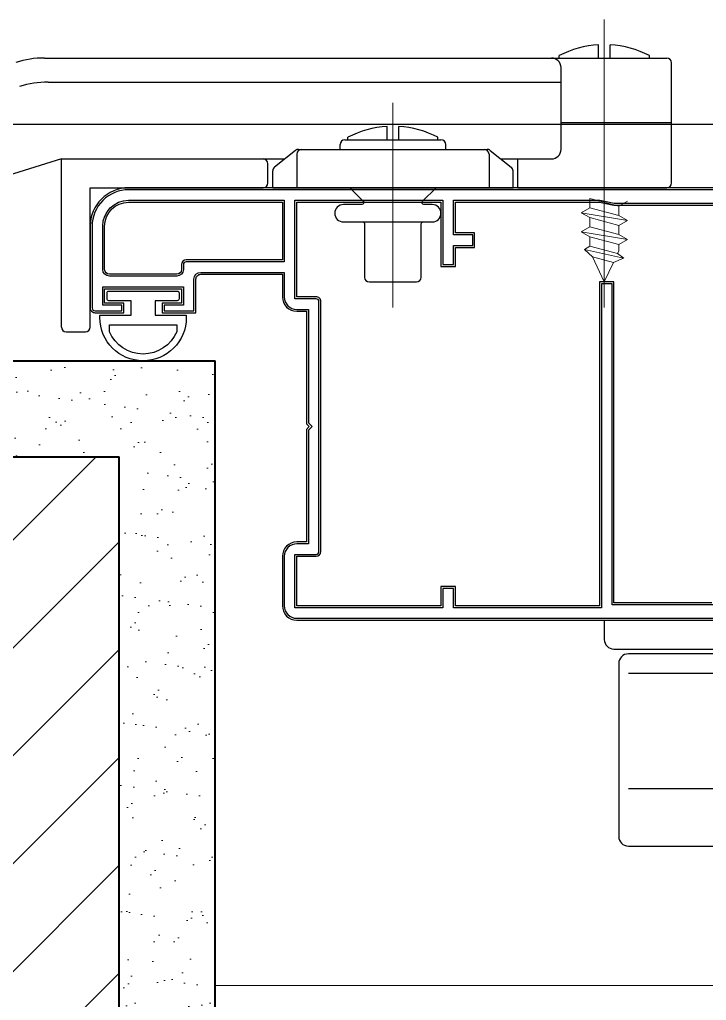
# Model space of a CAD drawing. Header units: millimetres. Extents: x 1251.1 to 1334.1, y 1577.6 to 1641.3.
# Drawn here: x 1304.0582 to 1304.1297, y 1610.6601 to 1610.7621 of the extents above; entities that cross this region are included whole.
import ezdxf

# ---------------------------------------------------------------- set-up
doc = ezdxf.new("R2010")
doc.units = ezdxf.units.MM
doc.linetypes.add('ACAD_ISO02W100', pattern=[15, 12, -3])
doc.layers.add('MONTANTI sezioni - windows structure section', color=2, linetype='Continuous')
doc.layers.add('MURATURA', color=140, linetype='Continuous')
for name, color, linetype, lineweight in [('MURATURA sezioni - section wall', 7, 'Continuous', 40), ('PROIEZIONI finissime - fine lines', 251, 'Continuous', 9), ('TRATTEGGIO - hatch', 252, 'Continuous', 20)]:
    doc.layers.add(name, color=color, linetype=linetype, lineweight=lineweight)

msp = doc.modelspace()

# ---------------------------------------------------------------- hatches: boundary and pattern name
at = {"layer": 'TRATTEGGIO - hatch'}
h = msp.add_hatch(dxfattribs=at)
h.set_pattern_fill('AR-SAND', color=256, scale=9.99999999999999e-05, style=0)
h.set_pattern_definition([(142.5, (1310.931133849907, 1610.7522913584), (0.0001600031295984044, 0.004894132373293419), [0, -0.003860799999999998, 0, -0.004317999999999997, 0, -0.004127499999999997]), (172.5, (1310.931133849907, 1610.7522913584), (-0.004495232831380022, 0.007168251005683537), [0, -0.002082799999999999, 0, -0.003479799999999997, 0, -0.001333499999999999]), (212.5, (1310.934258049907, 1610.7522913584), (-0.007909923702414572, 1.43718467854569e-05), [0, -0.001269999999999995, 0, -0.004571999999999983, 0, -0.005968999999999978]), (222.5, (1310.934258049907, 1610.7522913584), (-0.007635564524722966, 0.00222929323257216), [0, -0.0006349999999999995, 0, -0.002997199999999997, 0, -0.003428999999999997])])
h.paths.add_polyline_path([(1304.068590323472, 1610.60662800721), (1304.078590323472, 1610.60662800721), (1304.078590323472, 1610.72662800721), (1304.035090323472, 1610.72662800721), (1304.034090323472, 1610.72162800721), (1304.034090323472, 1610.71662800721), (1304.068590323472, 1610.71662800721)])
h.paths.add_polyline_path([(1303.985590323472, 1610.72662800721), (1303.985590323472, 1610.71662800721), (1304.018090323472, 1610.71662800721), (1304.018090323472, 1610.72162800721), (1304.017090323472, 1610.72662800721), (1304.011090323472, 1610.72662800721)])
h = msp.add_hatch(dxfattribs=at)
h.set_pattern_fill('ANSI31', color=256, scale=0.0025, style=0)
h.set_pattern_definition([(45, (871.5331042500662, 831.5905522722998), (-0.005612660075668221, 0.005612660075668221), [])])
h.paths.add_polyline_path([(1303.985590323472, 1610.474271353462), (1304.015203121813, 1610.474271353462), (1304.023590323472, 1610.528635853954), (1304.052465295812, 1610.528635853954, -0.1952256424290443), (1304.051809140599, 1610.529003704944), (1304.035809140599, 1610.549024337012, -0.1701742515066235), (1304.035590323472, 1610.549648639278), (1304.035590323472, 1610.595659287759, -0.4142135623730951), (1304.036590323472, 1610.596659287759), (1304.052590323472, 1610.596659287759), (1304.052590323472, 1610.60562800721, -0.4142135623730284), (1304.053590323472, 1610.60662800721), (1304.068590323472, 1610.60662800721), (1304.068590323472, 1610.71662800721), (1304.034090323472, 1610.71662800721), (1304.034090323472, 1610.70662800721), (1304.032390323472, 1610.70662800721), (1304.032390323472, 1610.69412800721), (1304.036690323472, 1610.70312800721), (1304.038390323472, 1610.70312800721), (1304.034090323472, 1610.69412800721), (1304.034090323472, 1610.68512800721), (1304.032390323472, 1610.68512800721), (1304.032390323472, 1610.68212800721), (1304.034090323472, 1610.68212800721), (1304.034090323472, 1610.680961340543), (1304.032690323472, 1610.67812800721), (1304.032390323472, 1610.67812800721), (1304.032390323472, 1610.67512800721), (1304.035390323472, 1610.68012800721), (1304.037090323472, 1610.68012800721), (1304.034090323472, 1610.67512800721), (1304.034090323472, 1610.67112800721), (1304.032390323472, 1610.67112800721), (1304.032390323472, 1610.66812800721), (1304.034090323472, 1610.66812800721), (1304.034090323472, 1610.666961340543), (1304.032690323472, 1610.66412800721), (1304.032090323472, 1610.66412800721), (1304.032090323472, 1610.66392800721), (1304.030890323472, 1610.663339599587), (1304.030890323472, 1610.662939599587), (1304.032090323472, 1610.66192800721), (1304.032090323472, 1610.66177800721), (1304.026090323472, 1610.662835969094), (1304.026090323472, 1610.661685969094), (1304.021290323472, 1610.662532338602), (1304.021290323472, 1610.662732338602), (1304.020090323472, 1610.663743930979), (1304.020090323472, 1610.66412800721), (1304.018090323472, 1610.66412800721), (1304.018090323472, 1610.66812800721), (1304.015090323472, 1610.67312800721), (1304.016790323472, 1610.67312800721), (1304.019790323472, 1610.66812800721), (1304.019790323472, 1610.67112800721), (1304.019490323472, 1610.67112800721), (1304.018090323472, 1610.673961340543), (1304.018090323472, 1610.67512800721), (1304.019790323472, 1610.67512800721), (1304.019790323472, 1610.67812800721), (1304.018090323472, 1610.67812800721), (1304.018090323472, 1610.68212800721), (1304.019790323472, 1610.68212800721), (1304.019790323472, 1610.68512800721), (1304.018090323472, 1610.68512800721), (1304.018090323472, 1610.69412800721), (1304.013790323472, 1610.70312800721), (1304.015490323472, 1610.70312800721), (1304.019790323472, 1610.69412800721), (1304.019790323472, 1610.70662800721), (1304.018090323472, 1610.70662800721), (1304.018090323472, 1610.71662800721), (1303.985590323472, 1610.71662800721)])

# ---------------------------------------------------------------- linework, layer by layer
at = {"layer": 'MONTANTI sezioni - windows structure section'}
for p, q in [((1304.118490323472, 1610.75812800721), (1304.118490323472, 1610.759510344859)), ((1304.119690323472, 1610.75812800721), (1304.119690323472, 1610.759510344859)), ((1304.060826295442, 1610.75812800721), (1304.125590323472, 1610.75812800721)), ((1304.114398228626, 1610.758199410856), (1304.114398228626, 1610.758384731008)), ((1304.123782418319, 1610.758199410856), (1304.123782418319, 1610.758384731008)), ((1304.114590323472, 1610.74862800721), (1304.114590323472, 1610.75712800721)), ((1304.126090323472, 1610.74512800721), (1304.126090323472, 1610.75762800721)), ((1304.061204986783, 1610.75562800721), (1304.114590323472, 1610.75562800721)), ((1304.096490323472, 1610.74962800721), (1304.096490323472, 1610.751010344859)), ((1304.097690323472, 1610.74962800721), (1304.097690323472, 1610.751010344859)), ((1304.126090323472, 1610.75137800721), (1304.114590323472, 1610.75137800721)), ((1304.092398228626, 1610.749699410856), (1304.092398228626, 1610.749884731008)), ((1304.092398228626, 1610.749699410856), (1304.092398228626, 1610.749884731008)), ((1304.101782418319, 1610.749699410856), (1304.101782418319, 1610.749884731008)), ((1304.091590323472, 1610.74862800721), (1304.091590323472, 1610.74912800721)), ((1304.091590323472, 1610.74862800721), (1304.091590323472, 1610.74912800721)), ((1304.092090323472, 1610.74962800721), (1304.102090323472, 1610.74962800721)), ((1304.102590323472, 1610.74862800721), (1304.102590323472, 1610.74912800721)), ((1304.086953366478, 1610.748518441615), (1304.084777975948, 1610.746778129191)), ((1304.086953366478, 1610.748518441615), (1304.084777975948, 1610.746778129191)), ((1304.087090323472, 1610.74812800721), (1304.087090323472, 1610.74462800721)), ((1304.087090323472, 1610.74812800721), (1304.087090323472, 1610.74462800721)), ((1304.087265714002, 1610.74862800721), (1304.106914932942, 1610.74862800721)), ((1304.107090323472, 1610.74812800721), (1304.107090323472, 1610.74462800721)), ((1304.107227280466, 1610.748518441615), (1304.109402670996, 1610.746778129191)), ((1304.062590323472, 1610.74762800721), (1304.035771953982, 1610.739312499271)), ((1304.062590323472, 1610.74762800721), (1304.085840323472, 1610.74762800721)), ((1304.062590323472, 1610.73012800721), (1304.062590323472, 1610.74762800721)), ((1304.084090323472, 1610.74512800721), (1304.084090323472, 1610.74712800721)), ((1304.084090323472, 1610.74512800721), (1304.084090323472, 1610.74712800721)), ((1304.108340323472, 1610.74762800721), (1304.113590323472, 1610.74762800721)), ((1304.110090323472, 1610.74462800721), (1304.110090323472, 1610.74762800721)), ((1304.084590323472, 1610.74462800721), (1304.084590323472, 1610.746387694786)), ((1304.084590323472, 1610.74462800721), (1304.084590323472, 1610.746387694786)), ((1304.109590323472, 1610.74462800721), (1304.109590323472, 1610.746387694786)), ((1304.065590323472, 1610.74462800721), (1304.083590323472, 1610.74462800721)), ((1304.065590323472, 1610.73012800721), (1304.065590323472, 1610.74462800721)), ((1304.084590323472, 1610.74462800721), (1304.109590323472, 1610.74462800721)), ((1304.110090323472, 1610.74462800721), (1304.125590323472, 1610.74462800721)), ((1304.093940323472, 1610.74107800721), (1304.100240323472, 1610.74107800721)), ((1304.063090323472, 1610.72962800721), (1304.065090323472, 1610.72962800721)), ((1304.063090323472, 1610.72962800721), (1304.065090323472, 1610.72962800721)), ((1304.032090323472, 1610.72662800721), (1304.078590323472, 1610.72662800721)), ((1304.078590323472, 1610.66162800721), (1304.078590323472, 1610.72662800721)), ((1304.034090323472, 1610.71662800721), (1304.068590323472, 1610.71662800721)), ((1304.068590323472, 1610.66162800721), (1304.068590323472, 1610.71662800721)), ((1304.121590323472, 1610.69412800721), (1304.134590323472, 1610.69412800721)), ((1304.121590323472, 1610.68212800721), (1304.134590323472, 1610.68212800721))]:
    msp.add_line(p, q, dxfattribs=at)
for points in [[(1304.135390323472, 1610.74462800721), (1304.069590323472, 1610.74462800721, 0.4142135623730951), (1304.065590323472, 1610.74062800721), (1304.065590323472, 1610.73212800721, 0.4142135623730951), (1304.066090323472, 1610.73162800721), (1304.069090323472, 1610.73162800721), (1304.069090323472, 1610.73262800721), (1304.067090323472, 1610.73262800721), (1304.067090323472, 1610.73412800721), (1304.075090323472, 1610.73412800721), (1304.075090323472, 1610.73262800721), (1304.073090323472, 1610.73262800721), (1304.073090323472, 1610.73162800721), (1304.076590323472, 1610.73162800721), (1304.076590323472, 1610.73512800721, -0.4142135623730951), (1304.077090323472, 1610.73562800721), (1304.085590323472, 1610.73562800721), (1304.085590323472, 1610.73327800721, 0.4142135623730951), (1304.087090323472, 1610.73177800721), (1304.088090323472, 1610.73177800721), (1304.088090323472, 1610.72007800721), (1304.088390323472, 1610.71977800721), (1304.088090323472, 1610.71947800721), (1304.088090323472, 1610.70777800721), (1304.087090323472, 1610.70777800721, 0.4142135623730951), (1304.085590323472, 1610.70627800721), (1304.085590323472, 1610.70112800721, 0.4142135623730951), (1304.087090323472, 1610.69962800721), (1304.140090323472, 1610.69962800721)], [(1304.135390323472, 1610.74442800721), (1304.069590323472, 1610.74442800721, 0.4142135623730968), (1304.065790323472, 1610.74062800721), (1304.065790323472, 1610.73212800721, 0.4142135623731173), (1304.066090323472, 1610.73182800721), (1304.068890323472, 1610.73182800721), (1304.068890323472, 1610.73242800721), (1304.066890323472, 1610.73242800721), (1304.066890323472, 1610.73432800721), (1304.075290323472, 1610.73432800721), (1304.075290323472, 1610.73242800721), (1304.073290323472, 1610.73242800721), (1304.073290323472, 1610.73182800721), (1304.076390323472, 1610.73182800721), (1304.076390323472, 1610.73512800721, -0.4142135623730856), (1304.077090323472, 1610.73582800721), (1304.085790323472, 1610.73582800721), (1304.085790323472, 1610.73327800721, 0.4142135623731002), (1304.087090323472, 1610.73197800721), (1304.088290323472, 1610.73197800721), (1304.088290323472, 1610.720160849922), (1304.088673166184, 1610.71977800721), (1304.088290323472, 1610.719395164497), (1304.088290323472, 1610.70757800721), (1304.087090323472, 1610.70757800721, 0.4142135623731002), (1304.085790323472, 1610.70627800721), (1304.085790323472, 1610.70112800721, 0.4142135623731002), (1304.087090323472, 1610.69982800721), (1304.139890323472, 1610.69982800721)], [(1304.130490323472, 1610.70122800721), (1304.119890323472, 1610.70122800721), (1304.119890323472, 1610.73462800721), (1304.118790323472, 1610.73462800721), (1304.118790323472, 1610.70092800721), (1304.103390323472, 1610.70092800721), (1304.103390323472, 1610.70292800721), (1304.102290323472, 1610.70292800721), (1304.102290323472, 1610.70092800721), (1304.086890323472, 1610.70092800721), (1304.086890323472, 1610.70647800721), (1304.089090323472, 1610.70647800721, 0.4142135623731173), (1304.089390323472, 1610.70677800721), (1304.089390323472, 1610.73277800721, 0.4142135623731173), (1304.089090323472, 1610.73307800721), (1304.086890323472, 1610.73307800721), (1304.086890323472, 1610.74332800721), (1304.102290323472, 1610.74332800721), (1304.102290323472, 1610.73662800721), (1304.103390323472, 1610.73662800721), (1304.103390323472, 1610.73862800721), (1304.105390323472, 1610.73862800721), (1304.105390323472, 1610.73972800721), (1304.103390323472, 1610.73972800721), (1304.103390323472, 1610.74332800721), (1304.118610127375, 1610.74332800721), (1304.120110127375, 1610.74302800721), (1304.135390323472, 1610.74302800721, -0.3539972922353391)], [(1304.130290323472, 1610.70142800721), (1304.120090323472, 1610.70142800721), (1304.120090323472, 1610.73482800721), (1304.118590323472, 1610.73482800721), (1304.118590323472, 1610.70112800721), (1304.103590323472, 1610.70112800721), (1304.103590323472, 1610.70312800721), (1304.102090323472, 1610.70312800721), (1304.102090323472, 1610.70112800721), (1304.087090323472, 1610.70112800721), (1304.087090323472, 1610.70627800721), (1304.089090323472, 1610.70627800721, 0.4142135623730951), (1304.089590323472, 1610.70677800721), (1304.089590323472, 1610.73277800721, 0.4142135623730951), (1304.089090323472, 1610.73327800721), (1304.087090323472, 1610.73327800721), (1304.087090323472, 1610.74312800721), (1304.102090323472, 1610.74312800721), (1304.102090323472, 1610.73642800721), (1304.103590323472, 1610.73642800721), (1304.103590323472, 1610.73842800721), (1304.105590323472, 1610.73842800721), (1304.105590323472, 1610.73992800721), (1304.103590323472, 1610.73992800721), (1304.103590323472, 1610.74312800721), (1304.118590323472, 1610.74312800721), (1304.120090323472, 1610.74282800721), (1304.135390323472, 1610.74282800721, -0.3539972922353393)], [(1304.119090323472, 1610.69962800721), (1304.119090323472, 1610.69762800721, 0.4142135623730951), (1304.120090323472, 1610.69662800721), (1304.136090323472, 1610.69662800721, 0.4142135623730937), (1304.137090323472, 1610.69762800721), (1304.137090323472, 1610.69962800721)]]:
    msp.add_lwpolyline(points, format="xyb", dxfattribs=at)
for points in [[(1304.094640323472, 1610.73482800721), (1304.099540323472, 1610.73482800721, 0.4142135623730935), (1304.100040323472, 1610.73532800721), (1304.100040323472, 1610.74087800721, -0.4142135623730945), (1304.100240323472, 1610.74107800721), (1304.101190323472, 1610.74107800721, 1.000000000000016), (1304.101190323472, 1610.74287800721), (1304.100323166185, 1610.74287800721, -0.6681786379192907), (1304.100181744828, 1610.743219428566), (1304.101590323472, 1610.74462800721), (1304.092590323472, 1610.74462800721), (1304.093998902116, 1610.743219428566, -0.6681786379192907), (1304.093857480759, 1610.74287800721), (1304.091940323472, 1610.74287800721, 1.000000000000016), (1304.091940323472, 1610.74107800721), (1304.093940323472, 1610.74107800721, -0.4142135623730945), (1304.094140323472, 1610.74087800721), (1304.094140323472, 1610.73532800721, 0.4142135623730965)], [(1304.066890323472, 1610.74062800721, -0.4142135623730988), (1304.069590323472, 1610.74332800721), (1304.085790323472, 1610.74332800721), (1304.085790323472, 1610.73692800721), (1304.075590323472, 1610.73692800721, 0.4142135623731173), (1304.075290323472, 1610.73662800721), (1304.075290323472, 1610.73612800721, -0.4142135623730856), (1304.074590323472, 1610.73542800721), (1304.067590323472, 1610.73542800721, -0.4142135623730856), (1304.066890323472, 1610.73612800721)], [(1304.067090323472, 1610.74062800721, -0.4142135623731018), (1304.069590323472, 1610.74312800721), (1304.085590323472, 1610.74312800721), (1304.085590323472, 1610.73712800721), (1304.075590323472, 1610.73712800721, 0.4142135623730943), (1304.075090323472, 1610.73662800721), (1304.075090323472, 1610.73612800721, -0.4142135623730951), (1304.074590323472, 1610.73562800721), (1304.067590323472, 1610.73562800721, -0.4142135623730951), (1304.067090323472, 1610.73612800721)], [(1304.074640323472, 1610.73287800721), (1304.072340323472, 1610.73287800721), (1304.072340323472, 1610.73137800721), (1304.075590323472, 1610.73137800721), (1304.075590323472, 1610.73112800721, -1), (1304.066590323472, 1610.73112800721), (1304.066590323472, 1610.73137800721), (1304.069840323472, 1610.73137800721), (1304.069840323472, 1610.73287800721), (1304.067540323472, 1610.73287800721, -0.4142135623730951), (1304.067340323472, 1610.73307800721), (1304.067340323472, 1610.73367800721, -0.4142135623730951), (1304.067540323472, 1610.73387800721), (1304.074640323472, 1610.73387800721, -0.4142135623730951), (1304.074840323472, 1610.73367800721), (1304.074840323472, 1610.73307800721, -0.4142135623730951)], [(1304.074640323472, 1610.73287800721), (1304.072340323472, 1610.73287800721), (1304.072340323472, 1610.73137800721), (1304.075590323472, 1610.73137800721), (1304.075590323472, 1610.73112800721, -1), (1304.066590323472, 1610.73112800721), (1304.066590323472, 1610.73137800721), (1304.069840323472, 1610.73137800721), (1304.069840323472, 1610.73287800721), (1304.067540323472, 1610.73287800721, -0.4142135623730951), (1304.067340323472, 1610.73307800721), (1304.067340323472, 1610.73367800721, -0.4142135623730951), (1304.067540323472, 1610.73387800721), (1304.074640323472, 1610.73387800721, -0.4142135623730951), (1304.074840323472, 1610.73367800721), (1304.074840323472, 1610.73307800721, -0.4142135623730951)], [(1304.067590323472, 1610.729648142351), (1304.067590323472, 1610.73037800721), (1304.074590323472, 1610.73037800721), (1304.074590323472, 1610.729648142351, -0.6628957546586911)], [(1304.067590323472, 1610.729648142351), (1304.067590323472, 1610.73037800721), (1304.074590323472, 1610.73037800721), (1304.074590323472, 1610.729648142351, -0.6628957546586911)], [(1304.135590323472, 1610.69512800721, 0.4142135623730948), (1304.134590323472, 1610.69612800721), (1304.121590323472, 1610.69612800721, 0.4142135623730951), (1304.120590323472, 1610.69512800721), (1304.120590323472, 1610.67712800721, 0.4142135623730951), (1304.121590323472, 1610.67612800721), (1304.134590323472, 1610.67612800721, 0.4142135623730955), (1304.135590323472, 1610.67712800721)]]:
    msp.add_lwpolyline(points, format="xyb", close=True, dxfattribs=at)
for centre, radius, start, end in [((1304.119090323472, 1610.74932800721), 0.0102, 93.37228668341777, 117.3877075305042), ((1304.119090323472, 1610.74932800721), 0.0102, 62.61229246949577, 86.62771331658223), ((1304.060826295442, 1610.74812800721), 0.009999999999999992, 90, 107.2269706634862), ((1304.113590323472, 1610.75712800721), 0.000999999999999999, 0, 90), ((1304.125590323472, 1610.75762800721), 0.0004999999999999995, 0, 90), ((1304.061204986783, 1610.74562800721), 0.009999999999999992, 90, 107.2269706634862), ((1304.097090323472, 1610.74082800721), 0.0102, 93.37228668341777, 117.3877075305042), ((1304.097090323472, 1610.74082800721), 0.0102, 62.61229246949577, 86.62771331658223), ((1304.092090323472, 1610.74912800721), 0.0004999999999999995, 90, 180), ((1304.092090323472, 1610.74912800721), 0.0004999999999999995, 90, 180), ((1304.102090323472, 1610.74912800721), 0.0004999999999999995, 0, 90), ((1304.087265714002, 1610.74812800721), 0.0004999999999999995, 90, 128.6598082540758), ((1304.087265714002, 1610.74812800721), 0.0004999999999999995, 90, 128.6598082540758), ((1304.087590323472, 1610.74812800721), 0.0004999999999999995, 90, 180), ((1304.087590323472, 1610.74812800721), 0.0004999999999999995, 90, 180), ((1304.106590323472, 1610.74812800721), 0.0004999999999999995, 0, 90), ((1304.106914932942, 1610.74812800721), 0.0004999999999999995, 51.34019174592419, 90), ((1304.113590323472, 1610.74862800721), 0.000999999999999999, 270, 0), ((1304.083590323472, 1610.74712800721), 0.0004999999999999995, 0, 90), ((1304.083590323472, 1610.74712800721), 0.0004999999999999995, 0, 90), ((1304.085090323472, 1610.746387694786), 0.0004999999999999995, 128.6598082540758, 180), ((1304.085090323472, 1610.746387694786), 0.0004999999999999995, 128.6598082540758, 180), ((1304.109090323472, 1610.746387694786), 0.0004999999999999995, 0, 51.34019174592419), ((1304.083590323472, 1610.74512800721), 0.0004999999999999995, 270, 0), ((1304.083590323472, 1610.74512800721), 0.0004999999999999995, 270, 0), ((1304.125590323472, 1610.74512800721), 0.0004999999999999995, 270, 0), ((1304.063090323472, 1610.73012800721), 0.0004999999999999995, 180, 270), ((1304.063090323472, 1610.73012800721), 0.0004999999999999995, 180, 270), ((1304.065090323472, 1610.73012800721), 0.0004999999999999995, 270, 0), ((1304.065090323472, 1610.73012800721), 0.0004999999999999995, 270, 0)]:
    msp.add_arc(centre, radius, start, end, dxfattribs=at)
at = {"layer": 'MURATURA', "linetype": 'ACAD_ISO02W100'}
msp.add_line((1298.445591506608, 1610.751261697454), (1311.445591506608, 1610.751261697454), dxfattribs=at)
at = {"layer": 'MURATURA sezioni - section wall'}
for p, q in [((1304.032090323472, 1610.72662800721), (1304.078590323472, 1610.72662800721)), ((1304.078590323472, 1610.60662800721), (1304.078590323472, 1610.72662800721)), ((1304.034090323472, 1610.71662800721), (1304.068590323472, 1610.71662800721)), ((1304.068590323472, 1610.60662800721), (1304.068590323472, 1610.71662800721))]:
    msp.add_line(p, q, dxfattribs=at)
at = {"layer": 'PROIEZIONI finissime - fine lines'}
for p, q in [((1304.119090323472, 1610.76212800721), (1304.119090323472, 1610.732169833969)), ((1304.097090323472, 1610.732169833969), (1304.097090323472, 1610.753459886653)), ((1304.117590323472, 1610.742557123897), (1304.117590323472, 1610.743521847717)), ((1304.117590323472, 1610.743521847717), (1304.120590323472, 1610.74271800014)), ((1304.120590323472, 1610.74271800014), (1304.121490323472, 1610.743237615382)), ((1304.120590323472, 1610.74175327632), (1304.120590323472, 1610.74271800014)), ((1304.117590323472, 1610.742557123897), (1304.116690323472, 1610.742037508655)), ((1304.116690323472, 1610.742037508655), (1304.121490323472, 1610.741237615382)), ((1304.117590323472, 1610.741521847717), (1304.116690323472, 1610.742037508655)), ((1304.117590323472, 1610.742557123897), (1304.120590323472, 1610.74175327632)), ((1304.121490323472, 1610.741237615382), (1304.120590323472, 1610.74175327632)), ((1304.117590323472, 1610.740557123897), (1304.116690323472, 1610.740037508655)), ((1304.117590323472, 1610.740557123897), (1304.117590323472, 1610.741521847717)), ((1304.117590323472, 1610.741521847717), (1304.120590323472, 1610.74071800014)), ((1304.117590323472, 1610.740557123897), (1304.120590323472, 1610.73975327632)), ((1304.120590323472, 1610.74071800014), (1304.121490323472, 1610.741237615382)), ((1304.120590323472, 1610.73975327632), (1304.120590323472, 1610.74071800014)), ((1304.117590323472, 1610.739521847717), (1304.116690323472, 1610.740037508655)), ((1304.116690323472, 1610.740037508655), (1304.121490323472, 1610.739237615382)), ((1304.117590323472, 1610.739521847717), (1304.120590323472, 1610.73871800014)), ((1304.117590323472, 1610.738557123897), (1304.117590323472, 1610.739521847717)), ((1304.121490323472, 1610.739237615382), (1304.120590323472, 1610.73975327632)), ((1304.117014400086, 1610.738199349608), (1304.117590323472, 1610.738557123897)), ((1304.117590323472, 1610.738557123897), (1304.120469495877, 1610.737785651977)), ((1304.120590323472, 1610.73871800014), (1304.121490323472, 1610.739237615382)), ((1304.120590323472, 1610.738044767591), (1304.120590323472, 1610.73871800014)), ((1304.117868982565, 1610.737447181238), (1304.117014400086, 1610.738199349608)), ((1304.117029106068, 1610.738189843929), (1304.12109764251, 1610.737300018104)), ((1304.120469495877, 1610.737785651977), (1304.120590323472, 1610.738044767591)), ((1304.121119164726, 1610.737296416724), (1304.120469495877, 1610.737785651977)), ((1304.117868982565, 1610.737447181238), (1304.120040358047, 1610.736865362931)), ((1304.119090323472, 1610.73482800721), (1304.117868982565, 1610.737447181238)), ((1304.119090323472, 1610.73482800721), (1304.120040358047, 1610.736865362931)), ((1304.120040358047, 1610.736865362931), (1304.12109764251, 1610.737300018104)), ((1304.078590323472, 1610.66162800721), (1305.278590323472, 1610.66162800721))]:
    msp.add_line(p, q, dxfattribs=at)

doc.saveas('drawing.dxf')
